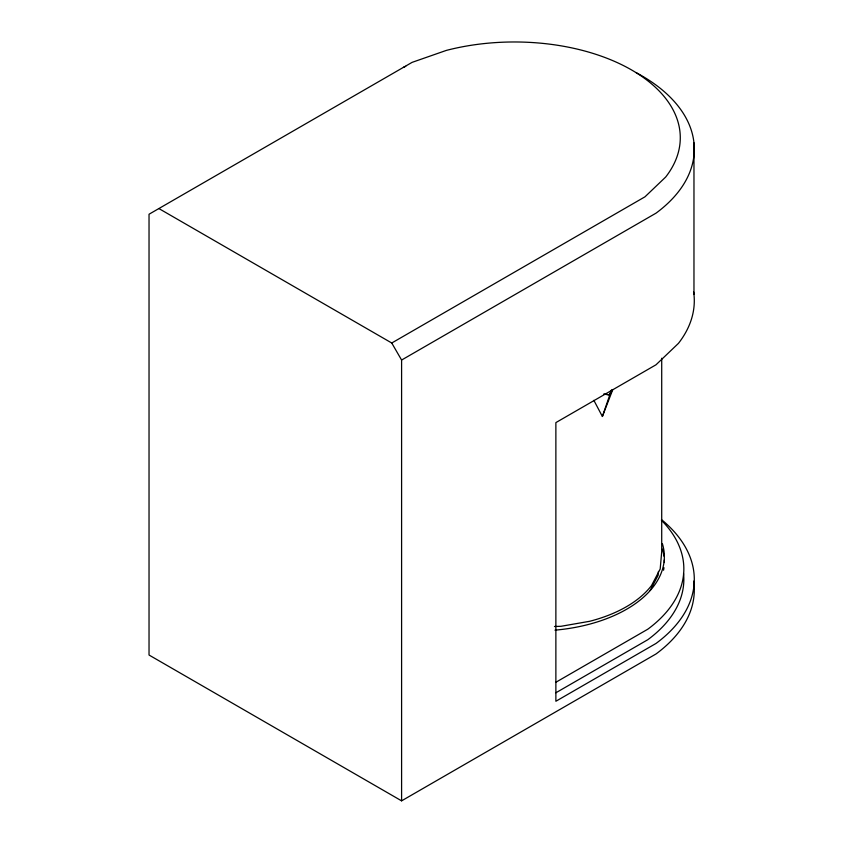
<?xml version="1.0" encoding="UTF-8"?>
<svg xmlns="http://www.w3.org/2000/svg" width="843" height="843" viewBox="0 0 843 843"><rect width="100%" height="100%" fill="white"/><g stroke="black" fill="none" stroke-linecap="round" stroke-linejoin="round"><path stroke-width="1.26" d="M658.446 571.417L658.098 575.337L650.185 590.416M593.862 400.341L602.387 416.484L611.481 389.951M609.658 394.861L610.912 391.141M602.387 416.484L612.808 389.55M603.556 394.113L609.9 394.956L612.007 390.341M158.874 208.548L391.753 343.006L644.979 196.809L665.664 177.051A165.881 95.765 0 0 0 631.692 70.022A165.881 95.765 0 0 0 446.316 50.411L412.09 62.361L149.032 214.238L149.032 655.032L401.595 800.85L656.012 653.968A179.896 103.868 0 0 0 693.652 581.154M401.595 800.85L401.595 360.045L656.012 213.163A179.896 103.868 0 0 0 636.223 72.688M555.874 682.272L647.782 629.215A169.443 97.83 0 0 0 661.365 520.194M555.874 692.788L647.782 639.721A169.443 97.83 0 0 0 683.536 573.482M554.473 626.497L560.985 626.296L589.594 621.302A121.276 70.022 0 0 0 651.523 585.548L660.185 569.025L661.713 551.712L661.713 358.222M604.916 394.06L609.9 394.956M391.753 343.006L401.595 360.045M693.968 142.836L693.968 294.46M403.449 67.345A179.896 103.868 0 0 1 405.725 66.334M693.652 291.973A179.896 103.868 0 0 1 678.446 343.364L656.012 364.787L555.874 422.606L555.874 701.26L656.012 643.451A179.896 103.868 0 0 0 661.997 520.015M662.429 543.84A128.789 74.353 0 0 1 554.968 630.164M663.968 567.687A128.789 74.353 0 0 1 663.546 570.247M662.429 549.099A128.789 74.353 0 0 1 663.978 556.232M664.316 559.973A128.789 74.353 0 0 1 664.358 562.534"/></g></svg>
